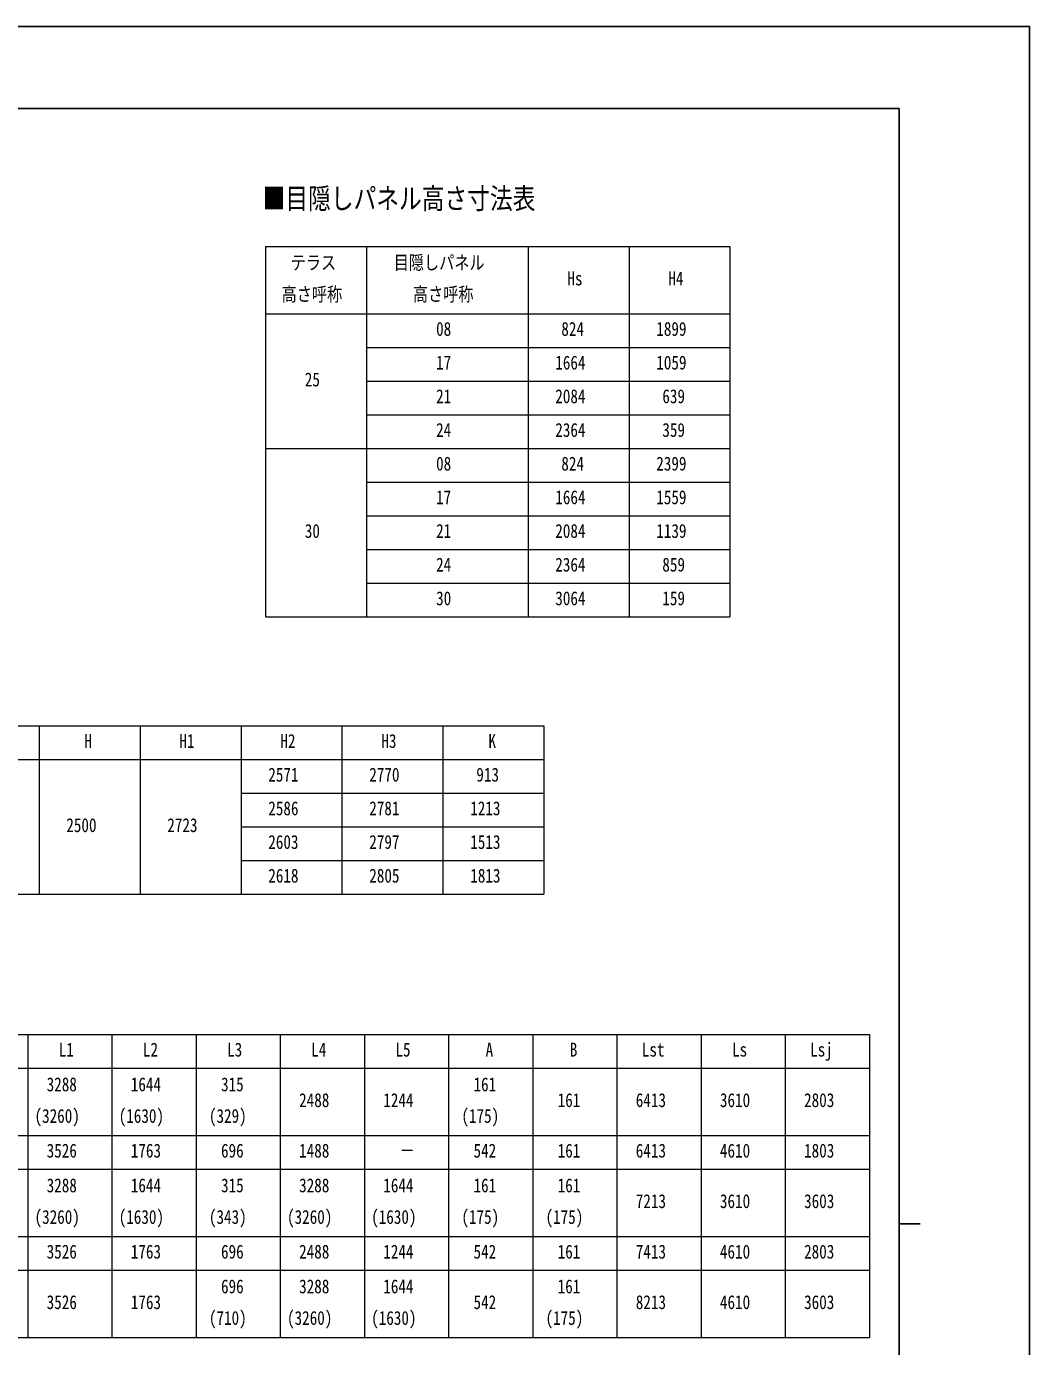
# Model space of a CAD drawing. Units: millimetres, scale not verified. Extents: x -12615 to 12615, y -8910 to 8910.
# Drawn here: x 5463 to 12615, y -500 to 8910 of the extents above; entities that cross this region are included whole.
import ezdxf
from ezdxf.enums import TextEntityAlignment as Align

# ---------------------------------------------------------------- set-up
doc = ezdxf.new("R2010")
doc.units = ezdxf.units.MM
doc.header["$LTSCALE"] = 30
doc.layers.add('0-1_TABLE1', color=7, linetype='Continuous', lineweight=18)
doc.layers.add('0-2_USER1', color=3, linetype='Continuous')
doc.layers.add('0-8_YKK_ZWAK', color=7, linetype='Continuous')
doc.styles.add('ＭＳ ゴシック', font='')
doc.styles.get('ＭＳ ゴシック').set_extended_font_data('MS Gothic')

msp = doc.modelspace()

# ---------------------------------------------------------------- linework, layer by layer
at = {"layer": '0-1_TABLE1'}
for p, q in [((7167.04, 7342.13), (10479.04, 7342.13)), ((7167.04, 7342.13), (7167.04, 4702.13)), ((7887.04, 7342.13), (7887.04, 4702.13)), ((9039.04, 7342.13), (9039.04, 4702.13)), ((9759.04, 7342.13), (9759.04, 4702.13)), ((10479.04, 7342.13), (10479.04, 4702.13)), ((7167.04, 6862.13), (10479.04, 6862.13)), ((7887.04, 6622.13), (10479.04, 6622.13)), ((7887.04, 6382.13), (10479.04, 6382.13)), ((7887.04, 6142.13), (10479.04, 6142.13)), ((7167.04, 5902.13), (10479.04, 5902.13)), ((7887.04, 5662.13), (10479.04, 5662.13)), ((7887.04, 5422.13), (10479.04, 5422.13)), ((7887.04, 5182.13), (10479.04, 5182.13)), ((7887.04, 4942.13), (10479.04, 4942.13)), ((7167.04, 4702.13), (10479.04, 4702.13)), ((1952.86, 3924.96), (9152.86, 3924.96)), ((5552.86, 3924.96), (5552.86, 2724.96)), ((6272.86, 3924.96), (6272.86, 2724.96)), ((6992.86, 3924.96), (6992.86, 2724.96)), ((7712.86, 3924.96), (7712.86, 2724.96)), ((8432.86, 3924.96), (8432.86, 2724.96)), ((9152.86, 3924.96), (9152.86, 2724.96)), ((1952.86, 3684.96), (9152.86, 3684.96)), ((6992.86, 3444.96), (9152.86, 3444.96)), ((6992.86, 3204.96), (9152.86, 3204.96)), ((6992.86, 2964.96), (9152.86, 2964.96)), ((1952.86, 2724.96), (9152.86, 2724.96)), ((1952.86, 1724.96), (11472.86, 1724.96)), ((5472.86, 1724.96), (5472.86, -435.04)), ((6072.86, 1724.96), (6072.86, -435.04)), ((6672.86, 1724.96), (6672.86, -435.04)), ((7272.86, 1724.96), (7272.86, -435.04)), ((7872.86, 1724.96), (7872.86, -435.04)), ((8472.86, 1724.96), (8472.86, -435.04)), ((9072.86, 1724.96), (9072.86, -435.04)), ((9672.86, 1724.96), (9672.86, -435.04)), ((10272.86, 1724.96), (10272.86, -435.04)), ((10872.86, 1724.96), (10872.86, -435.04)), ((11472.86, 1724.96), (11472.86, -435.04)), ((1952.86, 1484.96), (11472.86, 1484.96)), ((2672.86, 1004.96), (11472.86, 1004.96)), ((2672.86, 764.96), (11472.86, 764.96)), ((2672.86, 284.96), (11472.86, 284.96)), ((2672.86, 44.96), (11472.86, 44.96)), ((1952.86, -435.04), (11472.86, -435.04))]:
    msp.add_line(p, q, dxfattribs=at)
at = {"layer": '0-8_YKK_ZWAK'}
for p, q in [((11685.06, 8325), (-11714.94, 8325)), ((11685.06, 8325), (11685.06, -7575)), ((11685.06, 375), (11835.06, 375))]:
    msp.add_line(p, q, dxfattribs=at)
msp.add_lwpolyline([(-12615, -8910), (12615, -8910), (12615, 8910), (-12615, 8910)], close=True, dxfattribs=at)

# ---------------------------------------------------------------- texts
at = {"layer": '0-1_TABLE1', "style": 'ＭＳ ゴシック', "width": 0.8}
for s, p in [('テラス', (7347.04, 7147.13)), ('目隠しパネル', (8081.44, 7147.13)), ('Hs', (9319.84, 7034.63)), ('H4', (10039.84, 7034.63)), ('高さ呼称', (7282.24, 6922.13)), ('高さ呼称', (8218.24, 6922.13)), ('08', (8383.84, 6674.63)), ('824', (9276.64, 6674.63)), ('1899', (9953.44, 6674.63)), ('17', (8383.84, 6434.63)), ('1664', (9233.44, 6434.63)), ('1059', (9953.44, 6434.63)), ('25', (7447.84, 6314.63)), ('21', (8383.84, 6194.63)), ('2084', (9233.44, 6194.63)), ('639', (9996.64, 6194.63)), ('24', (8383.84, 5954.63)), ('2364', (9233.44, 5954.63)), ('359', (9996.64, 5954.63)), ('08', (8383.84, 5714.63)), ('824', (9276.64, 5714.63)), ('2399', (9953.44, 5714.63)), ('17', (8383.84, 5474.63)), ('1664', (9233.44, 5474.63)), ('1559', (9953.44, 5474.63)), ('30', (7447.84, 5234.63)), ('21', (8383.84, 5234.63)), ('2084', (9233.44, 5234.63)), ('1139', (9953.44, 5234.63)), ('24', (8383.84, 4994.63)), ('2364', (9233.44, 4994.63)), ('859', (9996.64, 4994.63)), ('30', (8383.84, 4754.63)), ('3064', (9233.44, 4754.63)), ('159', (9996.64, 4754.63)), ('H', (5876.86, 3737.46)), ('H1', (6553.66, 3737.46)), ('H2', (7273.66, 3737.46)), ('H3', (7993.66, 3737.46)), ('K', (8756.86, 3737.46)), ('2571', (7187.26, 3497.46)), ('2770', (7907.26, 3497.46)), ('913', (8670.46, 3497.46)), ('2586', (7187.26, 3257.46)), ('2781', (7907.26, 3257.46)), ('1213', (8627.26, 3257.46)), ('2500', (5747.26, 3137.46)), ('2723', (6467.26, 3137.46)), ('2603', (7187.26, 3017.46)), ('2797', (7907.26, 3017.46)), ('1513', (8627.26, 3017.46)), ('2618', (7187.26, 2777.46)), ('2805', (7907.26, 2777.46)), ('1813', (8627.26, 2777.46)), ('L1', (5693.66, 1537.46)), ('L2', (6293.66, 1537.46)), ('L3', (6893.66, 1537.46)), ('L4', (7493.66, 1537.46)), ('L5', (8093.66, 1537.46)), ('A', (8736.86, 1537.46)), ('B', (9336.86, 1537.46)), ('Lst', (9850.46, 1537.46)), ('Ls', (10493.66, 1537.46)), ('Lsj', (11050.46, 1537.46)), ('3288', (5607.26, 1289.96)), ('1644', (6207.26, 1289.96)), ('315', (6850.46, 1289.96)), ('161', (8650.46, 1289.96)), ('2488', (7407.26, 1177.46)), ('1244', (8007.26, 1177.46)), ('161', (9250.46, 1177.46)), ('6413', (9807.26, 1177.46)), ('3610', (10407.26, 1177.46)), ('2803', (11007.26, 1177.46)), ('(3260)', (5520.86, 1064.96)), ('(1630)', (6120.86, 1064.96)), ('(329)', (6764.06, 1064.96)), ('(175)', (8564.06, 1064.96)), ('3526', (5607.26, 817.46)), ('1763', (6207.26, 817.46)), ('696', (6850.46, 817.46)), ('1488', (7407.26, 817.46)), ('542', (8650.46, 817.46)), ('161', (9250.46, 817.46)), ('6413', (9807.26, 817.46)), ('4610', (10407.26, 817.46)), ('1803', (11007.26, 817.46)), ('－', (8122.46, 817.46)), ('3288', (5607.26, 569.96)), ('1644', (6207.26, 569.96)), ('315', (6850.46, 569.96)), ('3288', (7407.26, 569.96)), ('1644', (8007.26, 569.96)), ('161', (8650.46, 569.96)), ('161', (9250.46, 569.96)), ('7213', (9807.26, 457.46)), ('3610', (10407.26, 457.46)), ('3603', (11007.26, 457.46)), ('(3260)', (5520.86, 344.96)), ('(1630)', (6120.86, 344.96)), ('(343)', (6764.06, 344.96)), ('(3260)', (7320.86, 344.96)), ('(1630)', (7920.86, 344.96)), ('(175)', (8564.06, 344.96)), ('(175)', (9164.06, 344.96)), ('3526', (5607.26, 97.46)), ('1763', (6207.26, 97.46)), ('696', (6850.46, 97.46)), ('2488', (7407.26, 97.46)), ('1244', (8007.26, 97.46)), ('542', (8650.46, 97.46)), ('161', (9250.46, 97.46)), ('7413', (9807.26, 97.46)), ('4610', (10407.26, 97.46)), ('2803', (11007.26, 97.46)), ('696', (6850.46, -150.04)), ('3288', (7407.26, -150.04)), ('1644', (8007.26, -150.04)), ('161', (9250.46, -150.04)), ('3526', (5607.26, -262.54)), ('1763', (6207.26, -262.54)), ('542', (8650.46, -262.54)), ('8213', (9807.26, -262.54)), ('4610', (10407.26, -262.54)), ('3603', (11007.26, -262.54)), ('(710)', (6764.06, -375.04)), ('(3260)', (7320.86, -375.04)), ('(1630)', (7920.86, -375.04)), ('(175)', (9164.06, -375.04))]:
    msp.add_text(s, height=98.97, dxfattribs=at).set_placement(p, align=Align.BOTTOM_LEFT)
at = {"layer": '0-2_USER1', "style": 'ＭＳ ゴシック', "width": 0.8}
msp.add_text('■目隠しパネル高さ寸法表', height=148.5, dxfattribs=at).set_placement((7147.24, 7564.63), align=Align.BOTTOM_LEFT)

doc.saveas('drawing.dxf')
